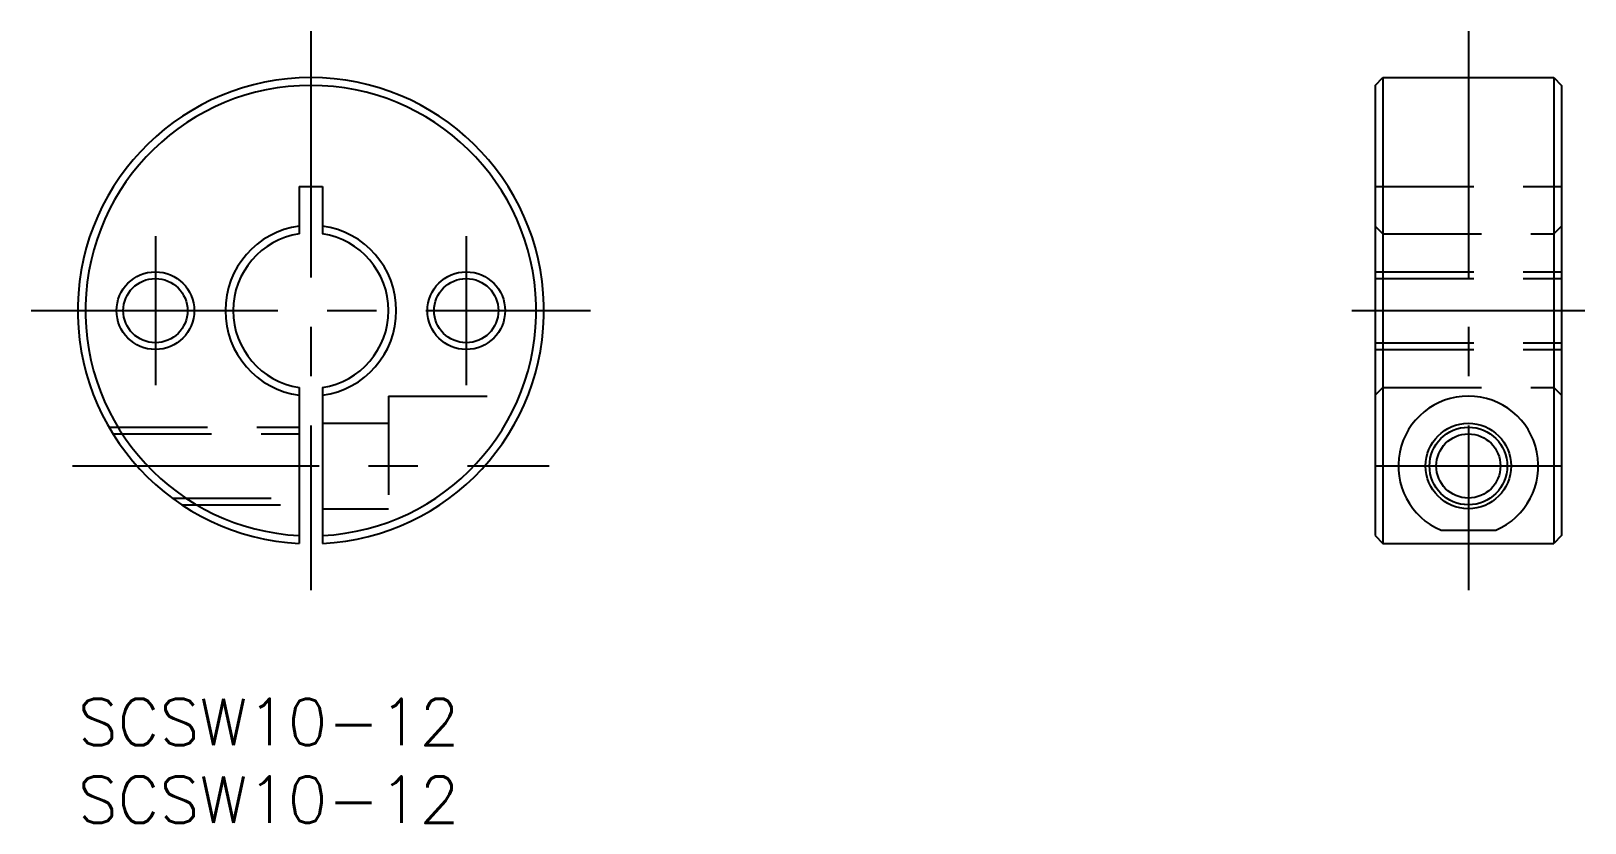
# Model space of a CAD drawing. Extents: x -3 to 97, y -8 to 43.
import ezdxf

# ---------------------------------------------------------------- set-up
doc = ezdxf.new("R2010")
doc.units = 0
doc.header["$LTSCALE"] = 0.5
doc.linetypes.add('CENTER', pattern=[50.8, 31.75, -6.35, 6.35, -6.35])
doc.linetypes.add('DASHED', pattern=[19.05, 12.7, -6.35])
for name, color, linetype in [('MSM_CENTER', 1, 'CENTER'), ('MSM_CONTINUOUS', 7, 'CONTINUOUS'), ('MSM_DASHED', 4, 'DASHED'), ('MSM_NARROW', 5, 'CONTINUOUS'), ('MSM_PART_NUMBER', 7, 'CONTINUOUS')]:
    doc.layers.add(name, color=color, linetype=linetype)
doc.styles.get("Standard").update_dxf_attribs({"font": 'txt.shx', "height": 3, "bigfont": 'bigfont.shx'})

# ---------------------------------------------------------------- blocks, each defined once
blk = doc.blocks.new('*U2')
at = {"layer": 'MSM_PART_NUMBER'}
blk.add_text('SCSW10-12', height=3, dxfattribs=at).set_placement((0, -3))
blk = doc.blocks.new('*U3')
at = {"layer": 'MSM_PART_NUMBER'}
blk.add_text('SCSW10-12', height=3, dxfattribs=at).set_placement((0, -8))

msp = doc.modelspace()

# ---------------------------------------------------------------- linework, layer by layer
at = {"layer": 'MSM_CENTER'}
for p, q in [((15, 42.981), (15, 6.981)), ((89.479, 42.981), (89.479, 6.981)), ((5, 29.787), (5, 20.176)), ((25, 29.787), (25, 20.176)), ((-3, 24.981), (33, 24.981)), ((81.979, 24.981), (96.979, 24.981)), ((-0.33, 14.981), (30.33, 14.981)), ((83.479, 14.981), (95.479, 14.981))]:
    msp.add_line(p, q, dxfattribs=at)
at = {"layer": 'MSM_CONTINUOUS'}
for p, q in [((83.479, 39.481), (83.979, 39.981)), ((83.479, 39.481), (83.479, 10.5)), ((83.979, 39.981), (83.979, 10)), ((83.979, 39.981), (94.979, 39.981)), ((94.979, 39.981), (94.979, 10)), ((94.979, 39.981), (95.479, 39.481)), ((95.479, 39.481), (95.479, 10.5)), ((14.25, 32.981), (14.25, 29.925)), ((14.25, 32.981), (15.75, 32.981)), ((15.75, 32.981), (15.75, 29.925)), ((14.25, 20.038), (14.25, 10)), ((15.75, 20.038), (15.75, 10)), ((83.479, 10.5), (83.979, 10)), ((83.979, 10), (94.979, 10)), ((87.72, 10.839), (91.237, 10.839)), ((95.479, 10.5), (94.979, 10))]:
    msp.add_line(p, q, dxfattribs=at)
for centre, radius in [((5, 24.981), 2.067), ((25, 24.981), 2.067), ((89.479, 14.981), 2.75), ((89.479, 14.981), 2.067)]:
    msp.add_circle(centre, radius, dxfattribs=at)
for centre, radius, start, end in [((15, 24.981), 15, 272.86598, 267.13402), ((15, 24.981), 14.5, 272.9649, 267.0351), ((15, 24.981), 5.5, 97.83748, 262.16252), ((15, 24.981), 5.5, 277.83748, 82.16252), ((15, 24.981), 5, 98.62693, 261.37307), ((15, 24.981), 5, 278.62693, 81.37307), ((89.479, 14.981), 4.5, 293.00444, 246.99556)]:
    msp.add_arc(centre, radius, start, end, dxfattribs=at)
at = {"layer": 'MSM_DASHED'}
for p, q in [((83.479, 32.981), (95.479, 32.981)), ((83.979, 29.925), (83.479, 30.43)), ((95.479, 30.43), (94.979, 29.925)), ((83.979, 29.925), (94.979, 29.925)), ((83.479, 27.481), (95.479, 27.481)), ((83.479, 27.048), (95.479, 27.048)), ((83.479, 22.914), (95.479, 22.914)), ((83.479, 22.481), (95.479, 22.481)), ((83.479, 19.533), (83.979, 20.038)), ((83.979, 20.038), (94.979, 20.038)), ((94.979, 20.038), (95.479, 19.533)), ((20, 19.481), (20, 10.839)), ((20, 19.481), (29.051, 19.481)), ((2.01, 17.481), (14.25, 17.481)), ((2.269, 17.048), (14.25, 17.048)), ((15.75, 17.731), (20, 17.731)), ((6.09, 12.914), (14.25, 12.914)), ((6.708, 12.481), (14.25, 12.481)), ((15.75, 12.231), (20, 12.231))]:
    msp.add_line(p, q, dxfattribs=at)
at = {"layer": 'MSM_NARROW'}
for centre in [(5, 24.981), (25, 24.981), (89.479, 14.981)]:
    msp.add_circle(centre, 2.5, dxfattribs=at)

# ---------------------------------------------------------------- block references
at = {"layer": 'MSM_CONTINUOUS'}
for name in ['*U2', '*U3']:
    msp.add_blockref(name, (0, 0), dxfattribs=at)

doc.saveas('drawing.dxf')
